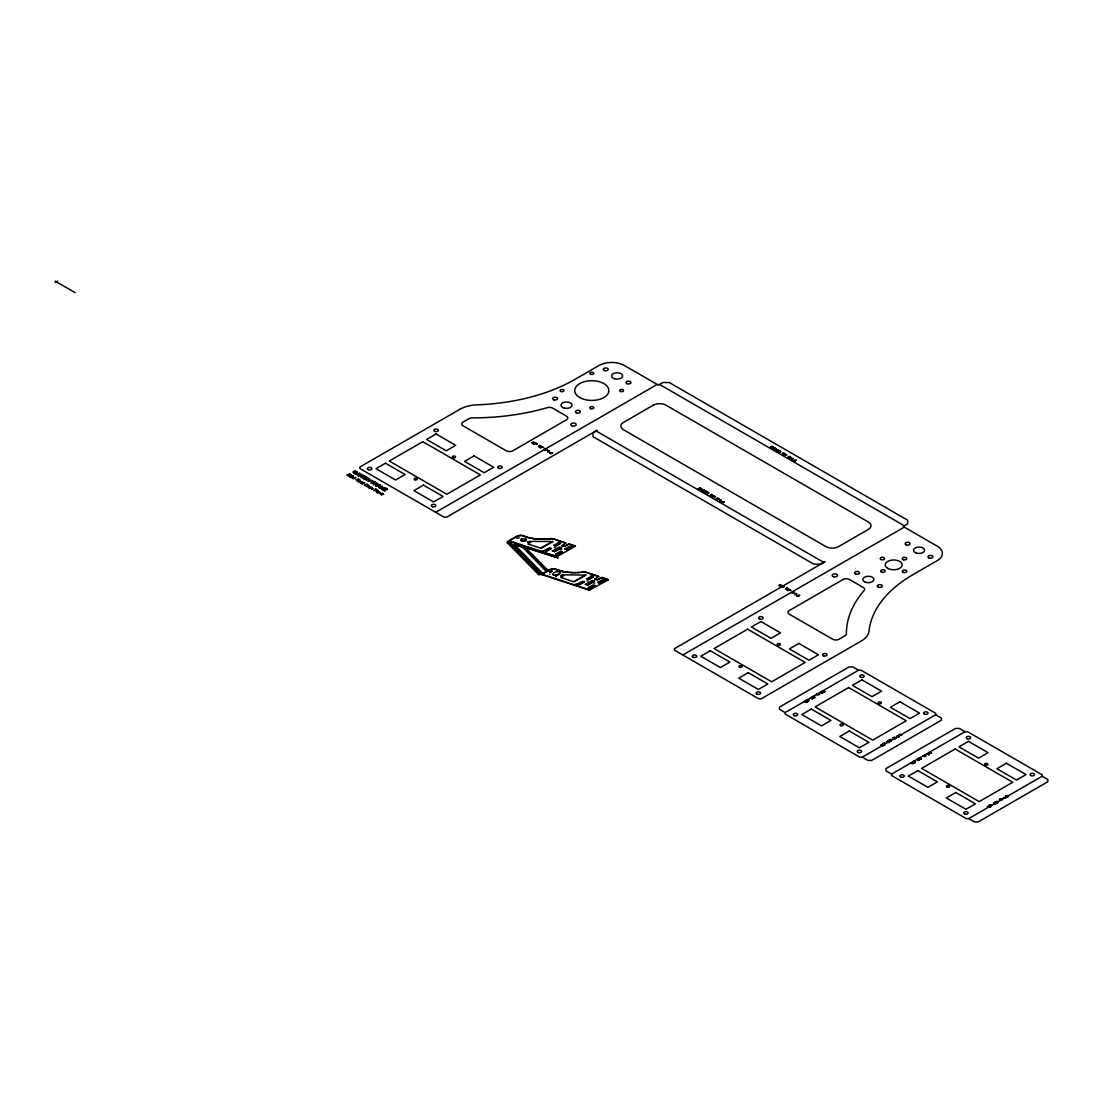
<?xml version="1.0" encoding="UTF-8"?>
<svg xmlns="http://www.w3.org/2000/svg" width="1103" height="1103" viewBox="0 0 1103 1103"><rect width="100%" height="100%" fill="white"/><g stroke="black" fill="none" stroke-linecap="round" stroke-linejoin="round"><path stroke-width="1.5" d="M526.228 539.27L525.138 540.498A4.509 2.606 0 0 1 523.884 540.925L522.133 541.077M560.531 572.953L559.166 571.699L556.16 571.795A6.48 3.75 0 0 0 554.175 572.485L552.631 574.18L554.009 575.187M552.755 541.573L540.98 548.246L527.896 544.041L531.605 541.628A1.517 0.869 0 0 1 532.846 541.366L552.755 541.532L540.456 548.205M585.693 575.008L573.781 581.722L585.845 575.118L565.77 574.842A1.517 0.869 0 0 0 564.543 575.09L560.779 577.434M565.798 543.021L553.72 539.064A5.749 3.323 0 0 0 549.832 538.815L549.666 538.65A5.749 3.323 0 0 1 553.554 538.898L565.798 543.021L561.689 545.778L564.474 546.412L569.093 544.096L575.421 546.164L556.932 556.657M580.909 572.292L582.591 572.112A5.749 3.323 0 0 1 586.479 572.36L598.736 576.483L594.627 579.24L597.399 579.875L602.031 577.558L608.304 579.888L589.278 590.119L541.008 574.305L549.983 569.603A6.839 3.943 0 0 1 551.624 569.051L554.12 568.969M516.866 538.388L519.292 537.795M530.281 541.38L527.868 542.083L530.446 541.559M375.958 486.009L376.22 484.603L378.191 484.286L376.302 482.783C368.926 487.471 377.626 481.57 375.461 485.72L378.88 486.657C377.074 489.015 385.03 481.666 375.999 486.037M521.705 538.995L520.864 539.188M526.379 540.525L525.483 540.801M543.393 550.521L542.579 550.797M555.071 547.433L554.216 547.626M559 541.876L558.27 542.124M557.691 555.319L556.905 555.498M561.799 549.639L561 549.914M550.039 574.18L549.666 574.194M557.332 570.196L556.519 570.527M573.45 546.55L572.595 546.826M556.477 576.345L555.678 576.676M563.826 572.25L562.957 572.554M576.317 583.983L575.463 584.176M587.968 580.895L587.154 581.102M591.939 575.352L591.194 575.587M590.656 588.74L589.829 588.988M594.738 583.101L593.883 583.294M606.388 580.013L605.519 580.302M543.186 573.339A7.059 4.081 0 0 1 541.504 572.25L514.384 544.524L521.636 546.633A6.825 3.943 0 0 1 523.842 547.943L546.84 571.313M560.269 573.036L558.835 574.249A6.48 3.75 0 0 1 556.85 574.925M814.483 696.158L813.807 695.772M920.964 757.637L920.715 757.83M508.869 540.939L517.224 536.306A6.839 3.943 0 0 1 518.865 535.755L519.458 535.631M714.523 496.667L715.461 496.667L714.454 496.915M789.831 590.215L790.768 590.215L789.776 590.45M530.24 541.532L527.868 542.083M885.006 743.932L884.799 742.939L882.869 743.67L885.337 744.759L884.454 744.249M525.593 547.626L557.897 557.801L556.918 556.808M520.63 535.506L518.7 535.589A6.839 3.943 0 0 0 517.059 536.141L508.497 541.077L556.932 556.836M589.94 590.05L541.752 574.139M55.15 282.561L57.687 281.1M435.699 512.316L657.167 384.451M682.826 654.989L904.295 527.137M785.143 712.593L858.548 670.224L861.071 670.224L935.661 713.283L935.661 714.744L862.27 757.127L859.733 757.127L785.143 714.055L785.143 712.593L779.449 709.312L779.449 707.12L849.048 666.943L852.853 666.943L858.548 670.224M891.638 774.085L965.028 731.703L967.565 731.703L1042.156 774.775L1042.156 776.236L968.751 818.605L966.228 818.605L891.638 775.547L891.638 774.085L885.943 770.79L885.943 768.598L955.543 728.421L959.334 728.421L965.028 731.703M540.966 574.291L538.581 574.58L506.939 542.4L508.497 541.077M557.015 556.574L508.814 540.663M514.384 544.579L515.156 544.524M525.304 540.663L526.172 539.091L523.263 538.857A4.509 2.606 0 0 0 522.009 539.284L520.919 540.305L521.595 541.118M514.839 544.689L521.636 546.633M521.319 546.812A6.825 3.943 0 0 1 523.539 548.108L523.842 547.943M544.592 550.452L546.357 551.031L551.031 548.439M553.913 545.296L555.678 545.875L560.365 543.283M546.523 551.197L551.335 548.536L549.28 547.86L544.468 550.521L546.357 551.031M555.843 546.04L560.655 543.379L558.601 542.717L553.789 545.378L555.678 545.875M552.424 550.824L554.478 551.5L561.344 547.708M554.657 551.665L561.648 547.805L559.276 547.033L552.286 550.893L554.478 551.5M561.703 545.668L564.309 546.233L568.927 543.931L575.421 546.164M555.581 554.051L557.346 554.616L562.02 552.038M564.901 548.894L566.666 549.473L571.34 546.881M557.511 554.795L562.323 552.134L560.269 551.459L555.443 554.12L557.346 554.616M566.832 549.639L571.644 546.978L569.589 546.302L564.764 548.963L566.666 549.473M538.581 574.58L541.394 574.167L508.869 541.104M553.554 568.983L551.803 569.231A6.839 3.943 0 0 0 550.149 569.782L541.311 574.429M577.517 583.928L579.282 584.493L583.97 581.915M586.837 578.772L588.602 579.351L593.29 576.759M579.447 584.673L584.259 582.012L582.205 581.336L577.393 583.997L579.282 584.493M588.768 579.516L593.593 576.855L591.525 576.18L586.713 578.841L588.602 579.351M594.269 581.184L587.582 585.141L594.572 581.281L592.214 580.509L585.224 584.369L587.582 585.141M594.641 579.13L597.233 579.709L601.866 577.393L608.346 579.626M588.506 587.513L590.27 588.092L594.958 585.5M597.826 582.356L599.591 582.935L604.279 580.343M590.436 588.257L595.248 585.596L593.193 584.921L588.382 587.582L590.27 588.092M599.756 583.115L604.568 580.454L602.514 579.778L597.702 582.439L599.591 582.935M894.726 738.224C898.573 738.886 894.671 736.211 892.892 737.893L895.346 738.982L894.381 738.417M807.479 699.771L808.554 699.936L806.927 700.102M913.973 761.249L915.049 761.415L913.422 761.58M817.613 693.911L818.564 693.994L816.923 694.297M924.107 755.39L925.059 755.472L923.418 755.789M890.3 739.341L891.307 739.575L890.369 739.575M786.756 454.96L787.018 455.029M890.714 739.782L890.3 739.81M920.715 757.706L920.302 757.733M997.209 801.261L996.795 801.288M524.049 541.09L521.76 541.021M561.758 575.656L563.192 574.76L561.11 575.78M556.477 575.187L554.271 575.09M549.832 538.815L538.333 539.05M598.736 576.483L586.644 572.54A5.749 3.323 0 0 0 582.756 572.292L577.6 572.512M548.15 538.995L536.83 538.953M519.885 535.382L521.181 535.506M579.406 572.595L574.373 572.595M576.138 572.747L569.755 572.416M552.906 578.22L554.216 578.648M554.74 575.118L557.015 575.09A6.48 3.75 0 0 0 559 574.415L560.227 572.167M572.967 572.747L566.873 572.112M550.19 572.071L552.203 571.175L550.121 572.181M561.179 575.656L563.233 574.787M561.62 575.849L560.807 575.545M521.016 535.341L521.705 535.534M553.94 568.803L554.63 569.01M535.369 538.815L536.996 539.119M535.534 538.995L531.26 538.195M568.472 572.457L564.184 571.657M534.114 538.815L529.991 537.919M554.437 575.256L553.444 574.911A1.972 1.131 0 0 1 552.934 574.677L552.934 574.677M565.674 572.085L561.703 571.064M521.926 541.201L521.03 540.746M522.022 535.438L527.785 537.423L522.601 535.727M528.778 537.602L530.157 538.085M554.947 568.914L560.71 570.885L555.54 569.189M563.081 571.547L560.545 570.72M527.62 537.244L528.944 537.768M548.177 570.582L525.111 547.198L557.787 557.884M560.862 577.462L573.395 581.681M540.58 574.373L507.821 541.256M549.818 571.961L552.245 571.189M659.553 384.451L904.295 525.759M596.351 431.094L823.514 562.24M793.112 591.456L794.45 592.311L793.719 592.945C791.982 594.338 793.622 591.828 790.934 592.725M783.13 585.996L783.819 586.837L782.344 586.438M782.082 586.589L784.398 586.575L783.089 585.679L781.2 587.099M935.661 714.744L941.355 718.039L941.355 720.231L871.756 760.408L867.964 760.408L862.27 757.127M1042.156 776.236L1047.85 779.518L1047.85 781.71L978.251 821.9L974.445 821.9L968.751 818.605M55.15 281.1L57.053 282.203M57.687 282.561L75.142 292.653M540.994 574.098L541.876 574.622M523.539 548.108L546.536 571.492M813.876 696.021L814.814 696.021L813.807 696.255M357.303 481.046L357.992 481.528L360.033 479.929L357.344 480.977M353.167 472.07L354.518 473.559L356.559 473.063L355.304 472.346L355.276 473.366C351.885 473.201 355.29 470.071 356.807 471.946C358.558 473.49 354.67 469.078 353.167 472.07M812.801 698.461L812.304 699.095C815.338 697.703 808.044 696.917 811.422 698.64L812.801 698.461M889.294 742.029L888.797 742.65C891.831 741.257 884.537 740.471 887.915 742.195L889.294 742.029M919.295 759.953L918.785 760.574C921.832 759.195 914.539 758.395 917.917 760.119L919.295 759.953M995.788 803.508L995.278 804.128C998.325 802.75 991.032 801.95 994.41 803.673L995.788 803.508M368.374 485.899L367.037 486.795L369.34 486.423L368.595 487.691L370.07 486.781L367.754 485.127L365.948 486.161L368.374 485.899M371.463 487.691L370.125 488.574L372.442 488.202L371.683 489.484L373.159 488.574L370.842 486.906L369.036 487.953L371.463 487.733M378.398 491.373C375.42 493.482 378.591 491.414 377.019 491.111C373.972 492.641 377.984 488.919 378.398 491.373M358.558 481.584C359.468 483.776 362.708 479.764 358.558 481.584M360.488 482.7C361.301 484.962 365.424 480.301 360.488 482.7M358.682 479.281C356.379 480.591 353.842 479.24 358.682 479.281M823.183 691.374L823.776 690.685L822.328 691.181L825.072 691.774L823.183 691.374M899.676 734.929L900.269 734.24L898.821 734.75L901.565 735.329L899.676 734.929M929.677 752.853L930.27 752.163L928.809 752.673L931.566 753.252L929.677 752.853M1006.17 796.421L1006.763 795.718L1005.302 796.228L1008.059 796.807L1006.17 796.421M703.769 489.953L702.542 491.069L700.708 490.449L702.308 489.291L703.769 489.953M775.657 448.452L774.43 449.569L772.596 448.949L774.196 447.79L775.657 448.452M532.046 442.827C532.914 445.419 537.74 440.979 533.245 443.53C530.943 442.827 536.237 440.635 532.046 442.827M779.173 585.5C780.042 588.106 784.867 583.666 780.372 586.203C778.07 585.5 783.364 583.322 779.173 585.5M367.644 484.493C360.75 487.333 366.623 482.893 367.644 484.493M703.397 489.98L702.115 490.89L701.053 490.27L703.397 489.98M775.285 448.48L774.003 449.376L772.941 448.769L775.285 448.48M550.066 453.14L551.348 453.181L550.066 453.14M721.872 502.292L723.154 502.334L721.872 502.292M793.76 460.778L795.042 460.833L793.76 460.778M797.193 595.827L798.475 595.868L797.193 595.827M537.258 443.889L533.783 444.261L535.961 443.006L537.258 443.889M366.885 479.378L366.031 480.274C368.209 476.138 359.495 482.039 366.872 477.337L368.76 478.854L366.885 479.378M545.985 450.286C546.605 450.851 541.752 449.472 545.971 448.783L547.364 449.886L545.985 450.286M717.791 499.425C718.425 499.99 713.572 498.611 717.791 497.922L719.17 499.039L717.791 499.425M789.679 457.924C790.313 458.49 785.46 457.111 789.679 456.421L791.058 457.524L789.679 457.924M540.539 445.764C536.485 447.253 539.133 446.812 539.574 445.309L540.539 445.764M712.359 494.916C708.305 496.391 710.952 495.964 711.394 494.447L712.359 494.916M784.247 453.402C780.193 454.891 782.84 454.45 783.282 452.947L784.247 453.402M787.666 588.451C783.626 589.926 786.274 589.498 786.701 587.996L787.666 588.451M352.67 477.889L354.091 477.764L352.67 477.889M380.728 493.082C379.625 490.835 377.543 495.013 380.728 493.082M895.057 737.549L893.416 737.866L895.057 737.549M1001.552 799.027L999.911 799.344L1001.552 799.027M820.535 692.491L822.507 693.318L820.535 692.491M897.029 736.046L899 736.873L897.029 736.046M927.03 753.969L929.002 754.797L927.03 753.969M1003.523 797.524L1005.495 798.351L1003.523 797.524M352.05 477.737L353.332 478.881L355.828 477.447L352.05 477.737M701.439 488.698L699.936 489.732L697.992 489.015L700.171 487.76L701.439 488.698M773.327 447.198L771.824 448.232L769.88 447.515L772.059 446.246L773.327 447.198M361.743 474.387L360.984 476.62C367.685 472.498 357.634 480.577 361.095 474.731L358.378 475.862L361.743 474.387M369.546 478.895L367.726 481.253L372.262 480.453L369.519 480.481L369.546 478.895M707.905 492.214L707.34 493.868C712.262 490.835 704.872 496.764 707.409 492.476L705.424 493.303L707.905 492.214M779.793 450.713L779.228 452.354C784.15 449.335 776.76 455.263 779.297 450.975L777.312 451.803L779.793 450.713M360.584 481.487L359.661 481.322L360.584 481.487M362.515 482.604L361.591 482.438L362.515 482.604M382.41 494.351L381.404 495.095C379.074 494.544 384.713 492.035 381.9 494.034L383.679 494.323L382.41 494.351M814.524 697.51L812.47 697.027L814.524 697.51M891.017 741.064L888.963 740.582L891.017 741.064M921.005 758.988L918.951 758.506L921.005 758.988M997.498 802.557L995.444 802.06L997.498 802.557M552.493 452.699L550.645 452.699L551.721 453.209L550.935 453.774L549.68 453.195L552.493 452.699M724.313 501.851L722.451 501.837L723.527 502.348L722.741 502.927L721.486 502.334L724.313 501.851M796.201 460.337L794.339 460.337L795.415 460.847L794.629 461.412L793.374 460.833L796.201 460.337M799.634 595.386L797.772 595.372L798.848 595.882L798.062 596.461L796.807 595.868L799.634 595.386M810.926 697.73L812.084 698.061L810.926 697.73M824.754 691.65L823.417 691.581L824.754 691.65M887.419 741.299L888.577 741.616L887.419 741.299M901.248 735.205L899.91 735.136L901.248 735.205M917.406 759.222L918.565 759.54L917.406 759.222M931.235 753.128L929.898 753.073L931.235 753.128M993.9 802.777L995.058 803.094L993.9 802.777M1007.728 796.697L1006.391 796.628L1007.728 796.697M368.223 478.661L365.962 478.33L366.941 477.764L368.223 478.661M377.653 484.107L375.392 483.762L376.371 483.197L377.653 484.107M546.964 449.748L545.309 449.5L546.964 449.748M718.784 498.887L717.115 498.653L718.784 498.887M790.672 457.387L789.003 457.138L790.672 457.387M794.105 592.421L792.437 592.187L794.105 592.421M818.964 693.98C820.701 694.187 817.875 696.048 816.399 694.325L818.964 693.98M925.458 755.458C927.196 755.679 924.355 757.527 922.88 755.817L925.458 755.458M1001.951 799.027C1003.689 799.234 1000.848 801.081 999.373 799.372L1001.951 799.027M542.235 446.936C539.036 449.955 539.712 444.771 542.235 446.936M714.055 496.074C710.856 499.094 711.518 493.91 714.055 496.074M785.943 454.574C782.744 457.593 783.406 452.409 785.943 454.574M789.362 589.609C786.177 592.628 786.839 587.444 789.362 589.609M542.648 447.294L543.641 447.528L542.648 447.294M542.814 447.391L542.814 447.391M789.776 589.967L790.548 590.215L789.776 589.967M359.826 473.27L358.075 475.683L358.185 474.704L355.304 474.083L359.826 473.27M358.889 473.807L357.372 473.876L358.889 473.807M379.584 485.747L378.067 485.816L379.584 485.747M539.119 445.667L540.236 445.874L539.119 445.667M710.925 494.806L712.055 495.013L710.925 494.806M782.813 453.305L783.943 453.512L782.813 453.305M786.246 588.354L787.363 588.547L786.246 588.354M381.969 486.575L380.301 488.519L383.996 487.788L381.9 489.442L384.864 487.733L380.935 488.395L382.038 486.092L379.074 487.802L381.969 486.575M812.387 696.641L812.787 697.689L814.869 697.62L812.387 696.641M888.88 740.196L889.28 741.244L891.362 741.175L888.88 740.196M918.868 758.119L919.282 759.167L921.363 759.098L918.868 758.119M995.361 801.674L995.775 802.722L997.857 802.653L995.361 801.674M807.286 701.673L804.184 701.384L806.072 702.377L807.658 701.798L805.907 700.391L807.286 701.673M883.779 745.242L880.677 744.939L882.565 745.931L884.137 745.352L882.386 743.946L883.779 745.242M913.78 763.166L910.678 762.862L912.567 763.855L914.139 763.276L912.388 761.87L913.78 763.166M990.273 806.72L987.171 806.417L989.06 807.41L990.632 806.831L988.881 805.424L990.273 806.72M808.968 699.895L807.961 700.695L808.554 701.37L806.376 700.115L808.968 699.895M915.462 761.373L914.456 762.173L915.049 762.849L912.87 761.594L915.462 761.373M991.942 804.928L990.949 805.728L991.542 806.403L989.363 805.149L991.942 804.928M536.858 443.985L535.217 443.764L536.858 443.985M706.113 491.193L704.72 492.545L707.34 491.897L704.569 492.807L705.672 491.235L702.942 491.869L704.541 490.27L703.383 491.773L706.113 491.193M778.001 449.679L776.609 451.044L779.228 450.382L776.457 451.306L777.56 449.734L774.83 450.369L776.429 448.769L775.271 450.272L778.001 449.679M350.092 474.138L348.851 475.379L351.747 475.09L349.251 476.524L350.74 475.131L347.803 475.696L349.279 474.276L346.852 475.145L350.092 474.138M885.047 743.491L883.42 743.656L885.047 743.491M991.542 804.969L989.901 805.135L991.542 804.969M701.012 488.877C698.102 491.125 699.15 486.63 701.012 488.877M772.9 447.377C769.991 449.61 771.038 445.129 772.9 447.377M540.442 446.853C538.664 449.086 544.124 445.64 540.442 446.853M712.248 496.005C710.47 498.239 715.93 494.792 712.248 496.005M784.136 454.491C782.358 456.725 787.818 453.278 784.136 454.491M787.57 589.54C785.791 591.773 791.251 588.326 787.57 589.54M459.813 409.337L359.84 467.052L359.84 468.513L444.109 517.169L446.632 517.169L597.233 430.225L593.014 433.024L593.014 436.678L813.835 564.171L820.163 564.171L825.016 561.73L674.429 648.674L674.429 650.136L758.685 698.792L761.222 698.792L861.195 641.064A26.844 15.497 0 0 0 868.999 631.081A152.117 87.826 0 0 1 913.256 574.47L937.123 560.696A17.896 10.327 0 0 0 937.123 546.082L903.095 526.448L907.631 523.828L907.631 520.175L669.218 382.52L662.889 382.52L658.353 385.14L624.326 365.493A17.896 10.327 0 0 0 599.026 365.493L575.159 379.28A152.117 87.826 0 0 1 477.116 404.829A26.844 15.497 0 0 0 459.813 409.337M351.554 475.779L349.748 476.813L351.554 475.779M352.243 475.379L352.243 475.379M353.208 475.931L350.713 477.365L353.208 475.931M385.471 463.219L375.985 468.692L395.591 480.026L405.091 474.538L385.471 463.219M422.807 441.669L389.262 461.026L446.853 494.268L480.384 474.91L422.807 441.669M436.085 433.989L426.599 439.477L446.219 450.796L455.704 445.322L436.085 433.989M364.114 475.751L364.748 476.524L362.129 478.026L366.472 477.103L364.114 475.751M469.023 418.644L462.984 422.118A4.481 2.578 0 0 0 462.984 425.772L506.387 450.837A4.481 2.578 0 0 0 512.716 450.837L566.501 419.788A4.481 2.578 0 0 0 566.501 416.134L552.589 408.096A4.481 2.578 0 0 0 547.309 407.655A166.236 95.975 0 0 1 472.07 417.885A4.481 2.578 0 0 0 469.023 418.644M364.597 482.521L362.115 483.955L364.597 482.521M373.793 481.335L370.829 483.045L373.958 483.293L372.911 482.287L373.834 481.763L375.792 482.494L373.793 481.335M375.447 488.767L375.765 489.442L373.696 490.642L377.419 489.911L375.447 488.767M379.184 491.717L377.378 492.765L379.184 491.717M379.859 491.331L379.859 491.331M385.499 488.105L382.534 489.815L384.754 491.083L383.279 489.829L386.271 489.994L384.644 489.056L385.54 488.532L387.649 489.332L385.499 488.105M423.442 485.141L413.942 490.614L433.562 501.948L443.048 496.46L423.442 485.141M474.056 455.911L464.57 461.399L484.176 472.718L493.675 467.245L474.056 455.911M548.577 450.906C545.268 454.188 552.272 450.286 548.577 450.906M653.293 405.159L623.429 422.408A8.948 5.17 0 0 0 623.429 429.715L825.899 546.605A8.948 5.17 0 0 0 838.556 546.605L868.419 529.371A8.948 5.17 0 0 0 868.419 522.064L665.95 405.159A8.948 5.17 0 0 0 653.293 405.159M720.383 500.045C717.088 503.34 724.092 499.425 720.383 500.045M792.271 458.545C788.976 461.84 795.98 457.924 792.271 458.545M795.704 593.579C792.395 596.875 799.413 592.959 795.704 593.579M710.277 650.742L700.791 656.23L720.411 667.549L729.896 662.076L710.277 650.742M747.613 629.193L714.082 648.55L771.659 681.792L805.19 662.434L747.613 629.193M760.905 621.527L751.405 627L771.025 638.334L780.51 632.846L760.905 621.527M843.092 579.475L789.307 610.524A4.481 2.578 0 0 0 789.307 614.178L832.724 639.244A4.481 2.578 0 0 0 839.052 639.244L845.077 635.755A4.481 2.578 0 0 0 846.387 633.991A166.236 95.975 0 0 1 864.104 590.56A4.481 2.578 0 0 0 863.332 587.499L849.42 579.475A4.481 2.578 0 0 0 843.092 579.475M748.248 672.665L738.762 678.152L758.368 689.472L767.867 683.984L748.248 672.665M798.862 643.435L789.376 648.922L808.995 660.242L818.481 654.768L798.862 643.435M811.325 709.091L801.84 714.565L821.459 725.898L830.945 720.411L811.325 709.091M848.662 687.527L815.131 706.899L872.707 740.141L906.239 720.783L848.662 687.527M861.953 679.862L852.454 685.349L872.073 696.669L881.559 691.181L861.953 679.862M849.296 730.999L839.81 736.487L859.416 747.806L868.916 742.333L849.296 730.999M899.91 701.784L890.424 707.257L910.044 718.591L919.53 713.103L899.91 701.784M917.82 770.57L908.334 776.043L927.94 787.377L937.44 781.889L917.82 770.57M955.157 749.02L921.612 768.377L979.202 801.619L1012.733 782.261L955.157 749.02M968.448 741.34L958.948 746.828L978.568 758.147L988.054 752.673L968.448 741.34M955.791 792.492L946.291 797.965L965.911 809.285L975.397 803.811L955.791 792.492M1006.405 763.262L996.919 768.736L1016.525 780.069L1026.024 774.582L1006.405 763.262M579.723 397.535A17.096 9.872 0 0 0 608.318 393.109A17.096 9.872 0 0 0 587.389 381.031A17.096 9.872 0 0 0 579.723 397.535M432.445 506.718A2.234 1.296 0 0 0 435.795 505.601A2.234 1.296 0 0 0 432.445 504.471A2.234 1.296 0 0 0 432.445 506.718M368.071 469.616A2.234 1.296 0 0 0 371.808 469.037A2.234 1.296 0 0 0 369.078 467.451A2.234 1.296 0 0 0 368.071 469.616M498.873 468.361A2.234 1.296 0 0 0 502.237 467.245A2.234 1.296 0 0 0 498.873 466.114A2.234 1.296 0 0 0 498.873 468.361M434.968 431.466A2.234 1.296 0 0 0 438.332 430.335A2.234 1.296 0 0 0 434.968 429.219A2.234 1.296 0 0 0 434.968 431.466M903.357 559.772A2.234 1.296 0 0 0 906.707 558.656A2.234 1.296 0 0 0 903.357 557.539A2.234 1.296 0 0 0 903.357 559.772M881.38 571.988A2.234 1.296 0 0 0 885.116 571.409A2.234 1.296 0 0 0 882.372 569.824A2.234 1.296 0 0 0 881.38 571.988M693.346 657.347A2.234 1.296 0 0 0 696.696 656.23A2.234 1.296 0 0 0 693.346 655.113A2.234 1.296 0 0 0 693.346 657.347M757.251 694.242A2.234 1.296 0 0 0 760.615 693.125A2.234 1.296 0 0 0 757.251 692.008A2.234 1.296 0 0 0 757.251 694.242M759.319 618.783A2.234 1.296 0 0 0 763.069 618.204A2.234 1.296 0 0 0 760.325 616.618A2.234 1.296 0 0 0 759.319 618.783M823.693 655.885A2.234 1.296 0 0 0 827.043 654.768A2.234 1.296 0 0 0 823.693 653.652A2.234 1.296 0 0 0 823.693 655.885M887.708 568.335A8.507 4.908 0 0 0 901.923 566.129A8.507 4.908 0 0 0 891.514 560.117A8.507 4.908 0 0 0 887.708 568.335M880.814 559.428A2.234 1.296 0 0 0 884.551 558.849A2.234 1.296 0 0 0 881.821 557.277A2.234 1.296 0 0 0 880.814 559.428M902.957 572.223A2.234 1.296 0 0 0 906.707 571.644A2.234 1.296 0 0 0 903.964 570.058A2.234 1.296 0 0 0 902.957 572.223M794.394 715.682A2.234 1.296 0 0 0 797.745 714.565A2.234 1.296 0 0 0 794.394 713.448A2.234 1.296 0 0 0 794.394 715.682M858.299 752.577A2.234 1.296 0 0 0 861.664 751.46A2.234 1.296 0 0 0 858.299 750.343A2.234 1.296 0 0 0 858.299 752.577M860.836 677.325A2.234 1.296 0 0 0 864.187 676.208A2.234 1.296 0 0 0 860.836 675.091A2.234 1.296 0 0 0 860.836 677.325M924.741 714.22A2.234 1.296 0 0 0 928.092 713.103A2.234 1.296 0 0 0 924.741 711.986A2.234 1.296 0 0 0 924.741 714.22M613.971 378.591A5.543 3.199 0 0 0 622.644 376.192A5.543 3.199 0 0 0 614.729 373.062A5.543 3.199 0 0 0 613.971 378.591M563.73 407.945A5.543 3.199 0 0 0 572.043 405.173A5.543 3.199 0 0 0 563.73 402.402A5.543 3.199 0 0 0 563.73 407.945M865.262 582.122A5.543 3.199 0 0 0 873.934 579.723A5.543 3.199 0 0 0 866.02 576.579A5.543 3.199 0 0 0 865.262 582.122M916.248 553.03A5.543 3.199 0 0 0 924.576 550.245A5.543 3.199 0 0 0 916.248 547.474A5.543 3.199 0 0 0 916.248 553.03M604.458 370.594A2.454 1.42 0 0 0 608.194 369.395A2.454 1.42 0 0 0 604.541 368.126A2.454 1.42 0 0 0 604.458 370.594M627.111 383.692A2.454 1.42 0 0 0 630.957 382.631A2.454 1.42 0 0 0 627.442 381.238A2.454 1.42 0 0 0 627.111 383.692M929.016 557.994A2.454 1.42 0 0 0 932.862 556.932A2.454 1.42 0 0 0 929.36 555.54A2.454 1.42 0 0 0 929.016 557.994M906.239 544.841A2.454 1.42 0 0 0 910.085 543.793A2.454 1.42 0 0 0 906.569 542.386A2.454 1.42 0 0 0 906.239 544.841M553.885 399.824A2.454 1.42 0 0 0 557.566 398.597A2.454 1.42 0 0 0 553.885 397.37A2.454 1.42 0 0 0 553.885 399.824M576.497 412.922A2.454 1.42 0 0 0 580.343 411.86A2.454 1.42 0 0 0 576.828 410.468A2.454 1.42 0 0 0 576.497 412.922M878.539 587.279A2.454 1.42 0 0 0 882.248 586.065A2.454 1.42 0 0 0 878.581 584.811A2.454 1.42 0 0 0 878.539 587.279M855.79 574.125A2.454 1.42 0 0 0 859.471 572.898A2.454 1.42 0 0 0 855.79 571.671A2.454 1.42 0 0 0 855.79 574.125M900.889 777.174A2.234 1.296 0 0 0 904.239 776.043A2.234 1.296 0 0 0 900.889 774.926A2.234 1.296 0 0 0 900.889 777.174M964.794 814.069A2.234 1.296 0 0 0 968.144 812.939A2.234 1.296 0 0 0 964.794 811.822A2.234 1.296 0 0 0 964.794 814.069M967.317 738.803A2.234 1.296 0 0 0 970.681 737.686A2.234 1.296 0 0 0 967.317 736.57A2.234 1.296 0 0 0 967.317 738.803M1030.767 775.506A2.234 1.296 0 0 0 1034.504 774.926A2.234 1.296 0 0 0 1031.774 773.341A2.234 1.296 0 0 0 1030.767 775.506M414.866 479.791A1.613 0.924 0 0 0 417.32 479.033A1.613 0.924 0 0 0 414.962 478.178A1.613 0.924 0 0 0 414.866 479.791M453.126 457.745A1.613 0.924 0 0 0 455.539 456.932A1.613 0.924 0 0 0 453.126 456.132A1.613 0.924 0 0 0 453.126 457.745M777.932 645.269A1.613 0.924 0 0 0 780.359 644.469A1.613 0.924 0 0 0 777.946 643.656A1.613 0.924 0 0 0 777.932 645.269M739.727 667.329A1.613 0.924 0 0 0 742.14 666.529A1.613 0.924 0 0 0 739.727 665.729A1.613 0.924 0 0 0 739.727 667.329M878.939 703.59A1.613 0.924 0 0 0 881.407 702.832A1.613 0.924 0 0 0 879.036 701.991A1.613 0.924 0 0 0 878.939 703.59M840.776 725.677A1.613 0.924 0 0 0 843.188 724.864A1.613 0.924 0 0 0 840.776 724.064A1.613 0.924 0 0 0 840.776 725.677M985.475 765.096A1.613 0.924 0 0 0 987.888 764.282A1.613 0.924 0 0 0 985.489 763.483A1.613 0.924 0 0 0 985.475 765.096M947.16 787.115A1.613 0.924 0 0 0 949.669 786.425A1.613 0.924 0 0 0 947.367 785.515A1.613 0.924 0 0 0 947.16 787.115M572.181 425.882A2.689 1.544 0 0 0 576.207 424.545A2.689 1.544 0 0 0 572.181 423.194A2.689 1.544 0 0 0 572.181 425.882M833.496 576.759A2.689 1.544 0 0 0 837.522 575.408A2.689 1.544 0 0 0 833.496 574.07A2.689 1.544 0 0 0 833.496 576.759M590.698 374.289A1.972 1.131 0 0 0 593.772 373.448A1.972 1.131 0 0 0 590.96 372.331A1.972 1.131 0 0 0 590.698 374.289M590.781 408.73A1.972 1.131 0 0 0 593.772 407.793A1.972 1.131 0 0 0 590.863 406.773A1.972 1.131 0 0 0 590.781 408.73M561.027 391.537A1.972 1.131 0 0 0 563.978 390.559A1.972 1.131 0 0 0 561.027 389.58A1.972 1.131 0 0 0 561.027 391.537M620.631 391.537A1.972 1.131 0 0 0 623.581 390.559A1.972 1.131 0 0 0 620.631 389.58A1.972 1.131 0 0 0 620.631 391.537"/></g></svg>
